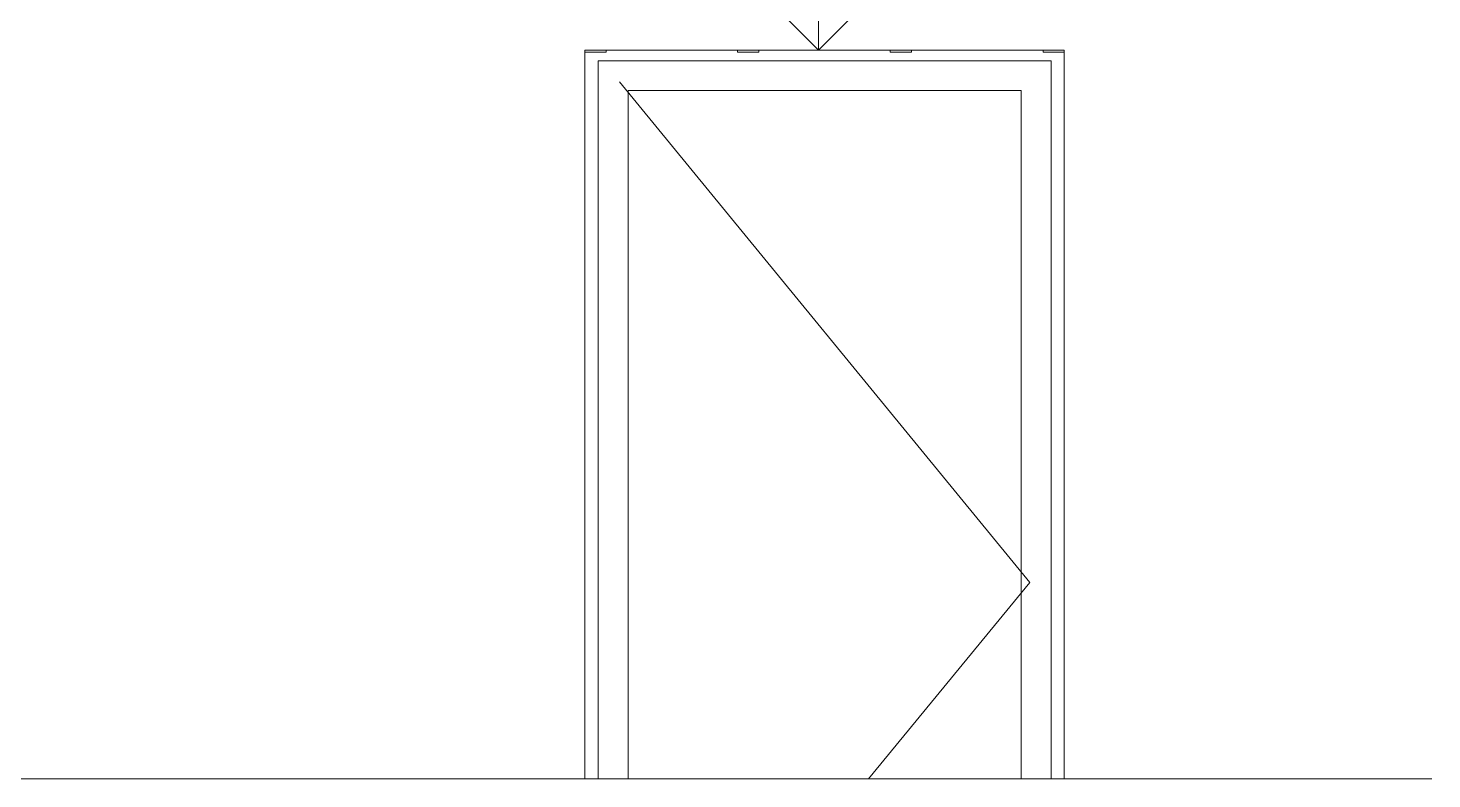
# Model space of a CAD drawing. Header units: millimetres. Extents: x -515342 to 330399, y -224905 to 507333.
# Drawn here: x 130469 to 133104, y 16739 to 18149 of the extents above; entities that cross this region are included whole.
import ezdxf

# ---------------------------------------------------------------- set-up
doc = ezdxf.new("R2010")
doc.units = ezdxf.units.MM
doc.linetypes.add('ASVP_Невидимые', pattern=[5, 3, -2])
for name, color, linetype, lineweight in [('Аннотация', 7, 'Continuous', 0), ('Витраж', 7, 'Continuous', 0), ('Двери', 7, 'Continuous', 0), ('Двери открывание', 7, 'Continuous', 0), ('Каркас', 7, 'Continuous', 0), ('Отметки', 7, 'Continuous', 0), ('Стены внутренние', 7, 'Continuous', 0)]:
    doc.layers.add(name, color=color, linetype=linetype, lineweight=lineweight)

# ---------------------------------------------------------------- blocks, each defined once
blk = doc.blocks.new('Дверь_Стальная_1 полотно - АР_Дверь_Внутренняя_850х1920h_коробка__Г_Пр-9822648-О_АР_Эскиз_Фасад 12-1 копия 1')
at = {"layer": 'Двери'}
for p, q in [((-51225, 14671), (-51225, 16020)), ((-50375, 16020), (-51225, 16020)), ((-50375, 14671), (-50375, 16020)), ((-51169, 15964), (-51169, 14671)), ((-51169, 15964), (-50431, 15964)), ((-50431, 15964), (-50431, 14671)), ((-51225, 14100), (-51225, 14631)), ((-51169, 14631), (-51169, 14100)), ((-50431, 14631), (-50431, 14100)), ((-50375, 14100), (-50375, 14631)), ((-51169, 14100), (-51225, 14100)), ((-51152, 14105), (-50868, 14105)), ((-50852, 14105), (-50580, 14105)), ((-50540, 14105), (-50431, 14105)), ((-50431, 14100), (-50375, 14100))]:
    blk.add_line(p, q, dxfattribs=at)
at = {"layer": 'Двери', "linetype": 'ASVP_Невидимые'}
for p, q in [((-51250, 14100), (-51225, 14100)), ((-50375, 14100), (-50350, 14100))]:
    blk.add_line(p, q, dxfattribs=at)
at = {"layer": 'Двери открывание'}
for p, q in [((-50415, 15040), (-51185, 15980)), ((-50717.3, 14671), (-50415, 15040)), ((-50852, 14506.5), (-50750, 14631)), ((-51152, 14140.3), (-50868, 14487)), ((-51185, 14100), (-51168, 14120.8))]:
    blk.add_line(p, q, dxfattribs=at)
blk = doc.blocks.new('Прямоугольный импост - АР_Импост_40х40 _поручень ограждения на кровле_-10058576-О_АР_Эскиз_Фасад 12-1 копия 1')
at = {"layer": 'Витраж'}
for p, q in [((-52060, 14671), (-52360, 14671)), ((-52360, 14631), (-52060, 14631))]:
    blk.add_line(p, q, dxfattribs=at)
blk = doc.blocks.new('Элемент перемычки_Пластина - АР_Элемент перемычки_Пластина_40х4-10635093-О_АР_Эскиз_Фасад 12-1 копия 1')
at = {"layer": 'Каркас'}
for p, q in [((-50676.7, 16040), (-50676.7, 16036)), ((-50636.7, 16036), (-50676.7, 16036)), ((-50636.7, 16036), (-50636.7, 16040))]:
    blk.add_line(p, q, dxfattribs=at)
blk = doc.blocks.new('Элемент перемычки_Пластина - АР_Элемент перемычки_Пластина_40х4-V268-О_АР_Эскиз_Фасад 12-1 копия 1')
at = {"layer": 'Каркас'}
for p in [(-50390, 16040), (-50350, 16036)]:
    blk.add_line(p, (-50390, 16036), dxfattribs=at)
blk = doc.blocks.new('Элемент перемычки_Пластина - АР_Элемент перемычки_Пластина_40х4-V269-О_АР_Эскиз_Фасад 12-1 копия 1')
at = {"layer": 'Каркас'}
for q in [(-51250, 16036), (-51210, 16040)]:
    blk.add_line((-51210, 16036), q, dxfattribs=at)
blk = doc.blocks.new('Высотные отметки - Стрелка вверх-5091-О_АР_Эскиз_Фасад 12-1 копия 1')
at = {"layer": 'Аннотация'}
for p, q in [((-52632.9, -500), (-53932.9, -500)), ((-52632.9, -1000), (-52632.9, -500)), ((-52632.9, -1000), (-52845.1, -787.8)), ((-52632.9, -1000), (-52420.8, -787.8)), ((-52332.9, -1000), (-52932.9, -1000))]:
    blk.add_line(p, q, dxfattribs=at)

msp = doc.modelspace()

# ---------------------------------------------------------------- linework, layer by layer
at = {"layer": 'Стены внутренние'}
for p, q in [((131513.6864, 16738.7355), (131513.6864, 18107.7355)), ((131513.6864, 18107.7355), (132413.6864, 18107.7355)), ((132413.6864, 18107.7355), (132413.6864, 16738.7355))]:
    msp.add_line(p, q, dxfattribs=at)

# ---------------------------------------------------------------- block references
at = {"layer": 'Витраж'}
for p in [(182763.6864, 2067.7355), (183063.6864, 2067.7355), (183363.6864, 2067.7355), (183663.6864, 2067.7355), (183963.6864, 2067.7355), (184263.6864, 2067.7355), (184563.6864, 2067.7355), (184863.6864, 2067.7355), (185163.6864, 2067.7355)]:
    msp.add_blockref('Прямоугольный импост - АР_Импост_40х40 _поручень ограждения на кровле_-10058576-О_АР_Эскиз_Фасад 12-1 копия 1', p, dxfattribs=at)
at = {"layer": 'Двери'}
msp.add_blockref('Дверь_Стальная_1 полотно - АР_Дверь_Внутренняя_850х1920h_коробка__Г_Пр-9822648-О_АР_Эскиз_Фасад 12-1 копия 1', (182763.6864, 2067.7355), dxfattribs=at)
at = {"layer": 'Каркас'}
for name, p in [('Элемент перемычки_Пластина - АР_Элемент перемычки_Пластина_40х4-V269-О_АР_Эскиз_Фасад 12-1 копия 1', (182763.6864, 2067.7355)), ('Элемент перемычки_Пластина - АР_Элемент перемычки_Пластина_40х4-10635093-О_АР_Эскиз_Фасад 12-1 копия 1', (182477.0198, 2067.7355)), ('Элемент перемычки_Пластина - АР_Элемент перемычки_Пластина_40х4-10635093-О_АР_Эскиз_Фасад 12-1 копия 1', (182763.6864, 2067.7355)), ('Элемент перемычки_Пластина - АР_Элемент перемычки_Пластина_40х4-V268-О_АР_Эскиз_Фасад 12-1 копия 1', (182763.6864, 2067.7355))]:
    msp.add_blockref(name, p, dxfattribs=at)
at = {"layer": 'Отметки'}
msp.add_blockref('Высотные отметки - Стрелка вверх-5091-О_АР_Эскиз_Фасад 12-1 копия 1', (184585.1067, 19107.6928), dxfattribs=at)

doc.saveas('drawing.dxf')
